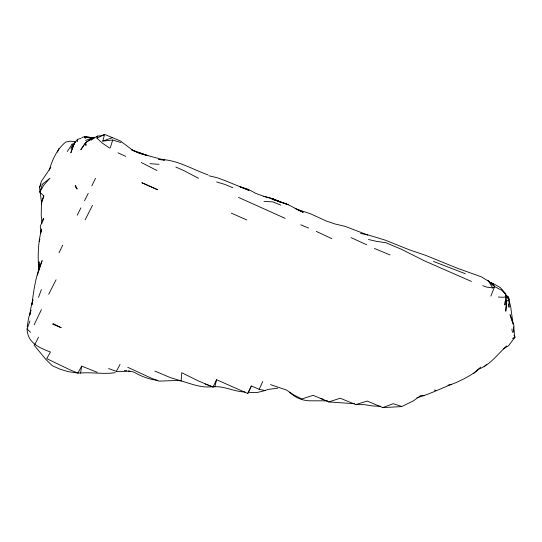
<?xml version="1.0" encoding="UTF-8"?>
<svg xmlns="http://www.w3.org/2000/svg" width="542" height="542" viewBox="0 0 542 542"><rect width="100%" height="100%" fill="white"/><g stroke="black" fill="none" stroke-linecap="round" stroke-linejoin="round"><path stroke-width="0.81" d="M41.267 232.098L41.653 229.022C38.055 242.213 37.642 256.054 38.76 269.686M50.873 167.315L41.341 181.387L39.525 187.607L41.456 201.909L41.233 215.323L42.019 223.29M513.802 332.138L513.952 325.552L513.037 323.852M38.828 269.699L39.044 261.854L38.685 271.129L39.952 264.435L37.574 275.16M505.151 301.101L504.907 305.038L506.16 296.447L505.584 294.008L505.483 295.586M506.33 304.692L505.781 311.223L506.607 301.427L508.938 299.408L505.456 294.862M506.472 303.059L506.607 301.427M31.917 304.536C33.767 289.55 35.989 274.584 42.127 260.621L39.18 269.936M29.918 321.006L27.1 328.906C27.283 342.68 39.383 347.937 50.467 352.009L46.727 358.628L70.196 369.935L77.946 373.072L80.623 373.045L81.652 366.107L97.147 372.273M29.783 314.922L30.88 307.924L32.933 299.685L32.005 304.496M27.208 326.772L28.557 318.222L30.935 310.132L29.891 314.888M109.62 148.122L102.059 142.892L96.923 138.135L97.275 136.11L102.662 135.588L104.599 134.409L120.358 140.9L133.19 150.642L132.478 150.209L140.243 153.4L147.891 155.662L138.969 152.587M42.953 220.879L43.421 218.473L40.311 226.244L40.664 233.514M93.983 137.695L85.067 137.302L85.223 138.684M205.194 383.993L212.369 386.663C201.387 388.241 191.367 383.804 181.136 380.918L181.726 372.7L197.403 380.484L212.952 387.151L214.896 386.703L216.597 379.705L247.748 393.519L251.386 385.992L259.157 389.305L264.991 390.565L267.701 389.481L277.775 388.187M49.227 170.222C52.337 159.822 56.985 148.948 65.731 142.085L70.013 141.177L75.65 141.692M39.227 241.542L39.891 239.144M120.927 142.56L112.702 140.019L102.75 141.069L104.599 134.409L96.923 138.135M110.27 147.891L112.702 140.019M41.321 204.036L43.827 196.001L39.803 192.037L42.567 184.016L49.972 178.243L44.078 184.781L39.803 192.037M74.003 144.355L70.982 148.366L74.41 142.919L70.867 152.681L74.41 142.919L75.765 141.333M38.502 297.375L41.416 289.516M247.748 393.519L251.386 385.992M490.842 296.095L494.636 286.576L500.686 289.787M41.456 201.909L43.827 196.001M39.525 187.607L41.029 183.982M85.575 140.486L93.969 137.234L91.767 138.447L90.961 140.276L97.275 136.11M57.391 152.112L59.085 148.291M259.157 389.305L262.768 381.487M91.862 185.825L95.494 178.264M41.436 309.59L34.166 324.719M59.037 252.823L62.676 245.269M212.952 387.151L216.597 379.705M77.235 215.242L80.894 207.877M92.486 205.31L85.148 219.822M84.566 200.682L88.231 193.386M34.823 344.488L38.489 337.212M48.678 294.292L56.07 279.78M77.946 373.072L81.652 366.107M108.61 368.546L116.327 371.351L120.026 364.414M67.303 151.516L72.357 143.854L71.971 144.429M85.616 142.688L85.961 145.303L85.616 142.688L80.826 149.714L85.663 142.641L91.767 138.447M73.488 144.694L77.364 139.45L80.704 138.386M513.382 326.962L514.9 337.3L508.477 345.789L503.457 348.926M506.546 345.959C497.719 354.197 490.185 364.888 478.511 369.231C471.94 375.139 463.81 379.007 455.849 382.699C442.746 387.496 430.409 394.061 416.92 397.781M484.081 366.798L486.438 364.468M473.654 373.519L480.679 367.185M494.636 286.576L492.698 287.904L486.926 287.152L482.692 285.661M513.62 338.398L514.9 337.3L514.033 335.274M85.663 142.641L93.969 137.234M81.618 137.892L82.906 137.119L86.503 136.53L92.519 137.885M512.495 338.418L514.9 337.3M270.519 384.63L286.366 389.962L293.879 394.976L301.731 398.98L313.201 395.314L328.75 401.947L340.213 398.221L355.728 404.569L367.219 401.066L382.754 407.591L393.153 403.702L401.913 406.5L413.397 400.843L420.863 395.484L424.433 395.423M102.75 141.069L112.479 137.654M264.991 390.565L256.732 392.625L248.209 392.293M447.922 385.179L451.743 384.298M505.733 296.853L503.118 297.287L498.349 297.023M84.389 136.882L86.503 136.53M115.182 372.672C103.685 374.434 92.154 372.056 80.623 373.045M401.161 406.622L382.754 407.591M327.571 400.843L309.482 400.802C302.09 400.538 294.997 397.543 289.719 392.361M355.728 404.569L364.312 404.657L373.12 405.992L380.714 406.276M328.75 401.947L354.461 403.715M214.896 386.703C225.248 386.311 234.686 391.832 245.031 391.961M264.001 201.353L273.06 201.922L280.817 205.133M149.897 163.684L159.043 164.301M85.067 137.302L91.632 137.905M124.287 370.545L126.726 370.83M128.352 371.019L129.985 371.209M77.255 372.943L68.414 371.69L60.148 369.224L52.371 365.769L45.955 359.488L33.997 345.105M163.962 160.175L158.671 159.409C176.34 159.253 191.753 169.151 207.918 174.836M434.318 390.111L435.748 390.355M157.837 380.396C149.477 379.461 141.516 376.507 134.26 372.293C128.264 369.732 122.275 372.517 116.327 371.351M360.566 233.372L369.122 235.228L385.45 240.214L409.318 249.821L425.572 255.316L457.163 268.161L481.33 276.827L488.647 281.251L492.698 287.904M368.424 239.503L376.941 241.427L385.721 242.653L401.256 249.198L424.786 261L471.479 281.454M164.68 160.154L139.917 153.454L132.058 150.161M208.846 175.743L217.315 177.783L225.343 180.723L249.015 190.405L239.977 186.733L248.209 189.253L255.682 193.352L263.71 196.285L273.263 198.9L281.02 202.417L272.714 198.846L263.71 196.285M216.671 181.943L224.923 184.436L232.782 187.722M320.972 398.6L323.926 399.495M295.065 208.589L310.573 213.826L326.054 220.906L334.732 223.907L345.058 226.346L367.842 235.038M433.444 261.407L465.3 273.717M131.266 149.687L145.859 155.059M272.714 198.846L288.168 204.693L271.84 199.016L288.039 204.612L303.202 212.356L297.28 209.679M490.029 282.402L494.047 283.967L494.345 286.183L487.78 280.207M489.927 282.429L493.748 284.001L489.982 282.389M390.016 254.95L374.488 248.446M127.749 367.293L151.171 378.113L158.908 381.121L177.566 380.45L181.136 380.918L170.398 377.625L154.856 371.067M300.749 224.801L308.513 228.04M238.466 197.383L285.228 218.392M351.074 237.633L366.677 244.774M507.915 296.982L508.701 297.328L505.517 294.557M231.265 213.108L246.834 219.964M175.859 167.051L183.643 170.5L198.453 178.257M316.284 231.373L331.914 238.717M117.966 152.797L125.771 156.401M156.963 170.52L141.259 162.492M504.439 293.093L505.368 293.622L501.404 289.618L505.483 293.771L500.361 287.633L495.07 284.584M491.635 284.381L493.667 285.736M27.1 328.906L30.542 332.368M506.187 296.23L508.938 299.408M513.552 324.455L510.036 314.672L512.786 323.086M508.626 299.374L510.537 305.756L512.935 323.039M505.998 300.397L506.689 303.642L505.95 297.219M511.905 329.014L512.454 332.402M77.364 139.45L77.648 141.76M505.584 294.008L505.767 295.614M508.687 304.103L509.033 307.273L509.026 298.12M75.46 185.479L75.257 186.712L77.201 189.056L75.46 185.479M53.685 323.886L52.615 324.089L61.192 327.741L53.685 323.886M157.553 189.72L141.97 182.79L157.553 189.72"/></g></svg>
